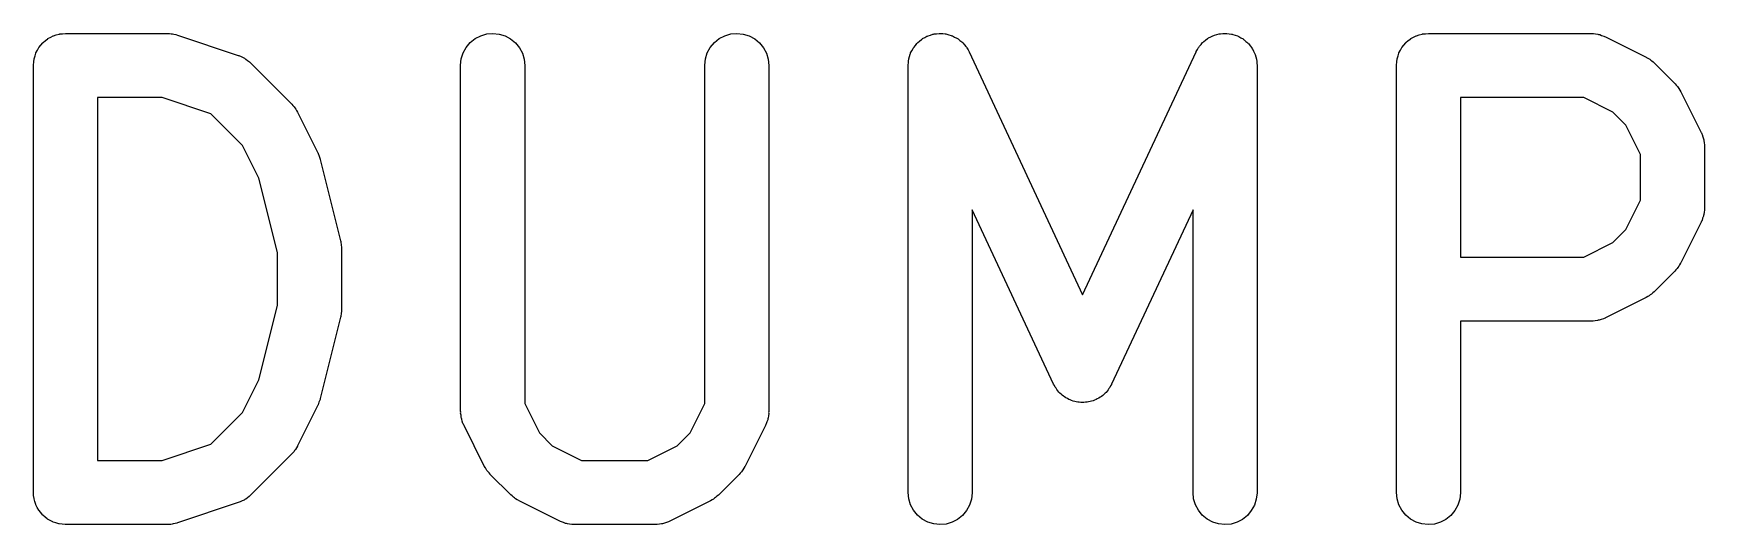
# Model space of a CAD drawing. Extents: x 55 to 222, y -110 to -60.
# Drawn here: x 212.64 to 220.46, y -78.94 to -76.64 of the extents above; entities that cross this region are included whole.
import ezdxf

# ---------------------------------------------------------------- set-up
doc = ezdxf.new("R2010")
doc.units = 0
doc.layers.add('BLACK', color=7, linetype='CONTINUOUS')

msp = doc.modelspace()

# ---------------------------------------------------------------- linework, layer by layer
at = {"layer": 'BLACK', "linetype": 'CONTINUOUS'}
for p, q in [((212.696, -76.6787), (212.707, -76.6698)), ((212.707, -76.6698), (212.708, -76.6696)), ((212.708, -76.6692), (212.721, -76.6627)), ((212.708, -76.6696), (212.708, -76.6692)), ((212.721, -76.6627), (212.733, -76.6561)), ((212.733, -76.6559), (212.734, -76.6557)), ((212.733, -76.6561), (212.733, -76.6559)), ((212.734, -76.6557), (212.747, -76.6517)), ((212.747, -76.6517), (212.761, -76.6476)), ((212.761, -76.6476), (212.762, -76.6476)), ((212.762, -76.6474), (212.776, -76.6461)), ((212.762, -76.6476), (212.762, -76.6474)), ((212.776, -76.6461), (212.79, -76.6448)), ((212.79, -76.6448), (213.266, -76.6448)), ((213.266, -76.6448), (213.268, -76.6448)), ((213.268, -76.6448), (213.277, -76.6457)), ((213.277, -76.6457), (213.285, -76.646)), ((213.285, -76.646), (213.291, -76.6473)), ((213.291, -76.6473), (213.297, -76.648)), ((213.297, -76.648), (213.306, -76.6506)), ((213.306, -76.6506), (213.314, -76.6525)), ((213.314, -76.6525), (213.599, -76.7477)), ((214.685, -76.6876), (214.708, -76.6692)), ((214.708, -76.6692), (214.734, -76.6557)), ((214.734, -76.6557), (214.762, -76.6474)), ((214.762, -76.6474), (214.791, -76.6448)), ((214.791, -76.6448), (214.82, -76.6478)), ((214.82, -76.6478), (214.848, -76.6565)), ((214.848, -76.6565), (214.874, -76.6704)), ((214.874, -76.6704), (214.897, -76.6891)), ((215.828, -76.6876), (215.851, -76.6692)), ((215.851, -76.6692), (215.877, -76.6557)), ((215.877, -76.6557), (215.905, -76.6474)), ((215.905, -76.6474), (215.934, -76.6448)), ((215.934, -76.6448), (215.963, -76.6478)), ((215.963, -76.6478), (215.991, -76.6565)), ((215.991, -76.6565), (216.017, -76.6704)), ((216.017, -76.6704), (216.039, -76.6891)), ((216.789, -76.6806), (216.798, -76.6731)), ((216.798, -76.6731), (216.801, -76.6714)), ((216.801, -76.6714), (216.803, -76.6692)), ((216.803, -76.6692), (216.813, -76.664)), ((216.813, -76.664), (216.823, -76.6584)), ((216.823, -76.6584), (216.826, -76.6573)), ((216.826, -76.6573), (216.829, -76.6557)), ((216.829, -76.6557), (216.84, -76.6525)), ((216.84, -76.6525), (216.851, -76.6489)), ((216.851, -76.6489), (216.854, -76.6484)), ((216.854, -76.6484), (216.857, -76.6474)), ((216.857, -76.6474), (216.868, -76.6464)), ((216.868, -76.6464), (216.88, -76.6449)), ((216.88, -76.6449), (216.883, -76.6451)), ((216.883, -76.6451), (216.886, -76.6448)), ((216.886, -76.6448), (216.898, -76.6459)), ((216.898, -76.6459), (216.909, -76.6466)), ((216.909, -76.6466), (216.912, -76.6475)), ((216.912, -76.6475), (216.916, -76.6478)), ((216.916, -76.6478), (216.926, -76.6511)), ((216.926, -76.6511), (216.937, -76.654)), ((216.937, -76.654), (216.94, -76.6555)), ((216.94, -76.6555), (216.943, -76.6565)), ((216.943, -76.6565), (216.953, -76.6618)), ((216.953, -76.6618), (216.963, -76.6667)), ((216.963, -76.6667), (216.966, -76.6688)), ((216.966, -76.6688), (216.969, -76.6704)), ((216.969, -76.6704), (216.978, -76.6776)), ((218.128, -76.6763), (218.137, -76.6692)), ((218.137, -76.6692), (218.14, -76.6677)), ((218.14, -76.6677), (218.142, -76.6656)), ((218.142, -76.6656), (218.153, -76.6609)), ((218.153, -76.6609), (218.162, -76.6557)), ((218.162, -76.6557), (218.166, -76.6547)), ((218.166, -76.6547), (218.169, -76.6533)), ((218.169, -76.6533), (218.18, -76.6506)), ((218.18, -76.6506), (218.191, -76.6474)), ((218.191, -76.6474), (218.194, -76.6471)), ((218.194, -76.6471), (218.197, -76.6463)), ((218.197, -76.6463), (218.209, -76.6458)), ((218.209, -76.6458), (218.22, -76.6448)), ((218.22, -76.6448), (218.223, -76.6451)), ((218.223, -76.6451), (218.227, -76.645)), ((218.227, -76.645), (218.238, -76.6467)), ((218.238, -76.6467), (218.249, -76.6478)), ((218.249, -76.6478), (218.252, -76.6488)), ((218.252, -76.6488), (218.256, -76.6494)), ((218.256, -76.6494), (218.266, -76.6532)), ((218.266, -76.6532), (218.277, -76.6565)), ((218.277, -76.6565), (218.28, -76.6581)), ((218.28, -76.6581), (218.283, -76.6593)), ((218.283, -76.6593), (218.293, -76.6651)), ((218.293, -76.6651), (218.303, -76.6704)), ((218.303, -76.6704), (218.305, -76.6726)), ((218.305, -76.6726), (218.308, -76.6744)), ((218.308, -76.6744), (218.316, -76.6819)), ((219.077, -76.6787), (219.088, -76.6698)), ((219.088, -76.6698), (219.089, -76.6696)), ((219.089, -76.6692), (219.101, -76.6627)), ((219.089, -76.6696), (219.089, -76.6692)), ((219.101, -76.6627), (219.114, -76.6561)), ((219.114, -76.6559), (219.115, -76.6557)), ((219.114, -76.6561), (219.114, -76.6559)), ((219.115, -76.6557), (219.128, -76.6517)), ((219.128, -76.6517), (219.142, -76.6476)), ((219.142, -76.6476), (219.143, -76.6474)), ((219.142, -76.6476), (219.142, -76.6476)), ((219.143, -76.6474), (219.157, -76.6461)), ((219.157, -76.6461), (219.171, -76.6448)), ((219.171, -76.6448), (219.933, -76.6448)), ((219.933, -76.6448), (219.935, -76.6448)), ((219.935, -76.6448), (219.939, -76.6453)), ((219.939, -76.6453), (219.944, -76.6452)), ((219.944, -76.6452), (219.954, -76.6469)), ((219.954, -76.6469), (219.964, -76.648)), ((219.964, -76.648), (219.968, -76.6494)), ((219.968, -76.6494), (219.973, -76.6501)), ((219.973, -76.6501), (219.982, -76.6538)), ((219.982, -76.6538), (219.992, -76.6569)), ((219.992, -76.6569), (219.996, -76.659)), ((219.996, -76.659), (220, -76.6606)), ((220, -76.6606), (220.191, -76.7558)), ((212.643, -76.7636), (212.648, -76.7501)), ((212.648, -76.7501), (212.652, -76.7366)), ((212.652, -76.7357), (212.659, -76.7233)), ((212.652, -76.7362), (212.652, -76.7357)), ((212.652, -76.7366), (212.652, -76.7362)), ((212.659, -76.7233), (212.666, -76.7109)), ((212.666, -76.71), (212.675, -76.6992)), ((212.666, -76.7105), (212.666, -76.71)), ((212.666, -76.7109), (212.666, -76.7105)), ((212.675, -76.6992), (212.684, -76.6883)), ((212.684, -76.6883), (212.685, -76.688)), ((212.685, -76.6876), (212.696, -76.6787)), ((212.685, -76.688), (212.685, -76.6876)), ((213.599, -76.7477), (213.601, -76.7484)), ((213.601, -76.7484), (213.605, -76.7502)), ((213.605, -76.7502), (213.61, -76.7515)), ((213.61, -76.7515), (213.619, -76.7564)), ((214.643, -76.7636), (214.652, -76.7357)), ((214.652, -76.7357), (214.666, -76.71)), ((214.666, -76.71), (214.685, -76.6876)), ((214.897, -76.6891), (214.915, -76.7118)), ((214.915, -76.7118), (214.929, -76.7376)), ((214.929, -76.7376), (214.937, -76.7656)), ((215.786, -76.7636), (215.795, -76.7357)), ((215.795, -76.7357), (215.809, -76.71)), ((215.809, -76.71), (215.828, -76.6876)), ((216.039, -76.6891), (216.058, -76.7118)), ((216.058, -76.7118), (216.072, -76.7376)), ((216.072, -76.7376), (216.08, -76.7656)), ((216.739, -76.7636), (216.742, -76.7529)), ((216.742, -76.7529), (216.745, -76.742)), ((216.745, -76.742), (216.746, -76.7389)), ((216.746, -76.7389), (216.747, -76.7357)), ((216.747, -76.7357), (216.753, -76.7258)), ((216.753, -76.7258), (216.758, -76.7158)), ((216.758, -76.7158), (216.76, -76.713)), ((216.76, -76.713), (216.762, -76.71)), ((216.762, -76.71), (216.769, -76.7014)), ((216.769, -76.7014), (216.776, -76.6925)), ((216.776, -76.6925), (216.778, -76.6902)), ((216.778, -76.6902), (216.78, -76.6876)), ((216.78, -76.6876), (216.789, -76.6806)), ((216.978, -76.6776), (216.987, -76.6843)), ((216.987, -76.6843), (216.989, -76.6869)), ((216.989, -76.6869), (216.992, -76.6891)), ((216.992, -76.6891), (216.999, -76.6978)), ((216.999, -76.6978), (217.006, -76.7061)), ((217.006, -76.7061), (217.008, -76.7091)), ((217.008, -76.7091), (217.01, -76.7118)), ((217.01, -76.7118), (217.016, -76.7217)), ((217.016, -76.7217), (217.021, -76.7313)), ((217.021, -76.7313), (217.552, -77.8686)), ((217.552, -77.8686), (218.083, -76.7313)), ((218.083, -76.7313), (218.084, -76.7294)), ((218.084, -76.7294), (218.09, -76.7199)), ((218.09, -76.7199), (218.095, -76.71)), ((218.095, -76.71), (218.097, -76.7074)), ((218.097, -76.7074), (218.099, -76.7045)), ((218.099, -76.7045), (218.107, -76.6962)), ((218.107, -76.6962), (218.114, -76.6876)), ((218.114, -76.6876), (218.116, -76.6854)), ((218.116, -76.6854), (218.119, -76.6829)), ((218.119, -76.6829), (218.128, -76.6763)), ((218.316, -76.6819), (218.325, -76.6891)), ((218.325, -76.6891), (218.327, -76.6917)), ((218.327, -76.6917), (218.33, -76.694)), ((218.33, -76.694), (218.337, -76.703)), ((218.337, -76.703), (218.344, -76.7118)), ((218.344, -76.7118), (218.345, -76.7148)), ((218.345, -76.7148), (218.347, -76.7175)), ((218.347, -76.7175), (218.352, -76.7277)), ((218.352, -76.7277), (218.357, -76.7376)), ((218.357, -76.7376), (218.358, -76.7409)), ((218.358, -76.7409), (218.36, -76.744)), ((218.36, -76.744), (218.363, -76.7549)), ((219.024, -76.7636), (219.029, -76.7501)), ((219.029, -76.7501), (219.033, -76.7366)), ((219.033, -76.7357), (219.04, -76.7233)), ((219.033, -76.7362), (219.033, -76.7357)), ((219.033, -76.7366), (219.033, -76.7362)), ((219.04, -76.7233), (219.047, -76.7109)), ((219.047, -76.71), (219.056, -76.6992)), ((219.047, -76.7105), (219.047, -76.71)), ((219.047, -76.7109), (219.047, -76.7105)), ((219.056, -76.6992), (219.065, -76.6883)), ((219.065, -76.6883), (219.066, -76.688)), ((219.066, -76.6876), (219.077, -76.6787)), ((219.066, -76.688), (219.066, -76.6876)), ((212.64, -76.7927), (212.642, -76.7786)), ((212.64, -76.7937), (212.64, -76.7927)), ((212.64, -76.7938), (212.64, -76.7937)), ((212.64, -76.7937), (212.64, -76.7937)), ((212.64, -76.7948), (212.64, -76.7938)), ((212.64, -78.7948), (212.64, -76.7948)), ((212.642, -76.7786), (212.643, -76.7646)), ((212.643, -76.7641), (212.643, -76.7636)), ((212.643, -76.7646), (212.643, -76.7641)), ((213.619, -76.7564), (213.628, -76.7607)), ((213.628, -76.7607), (213.632, -76.7633)), ((213.632, -76.7633), (213.635, -76.7654)), ((213.635, -76.7654), (213.643, -76.7719)), ((213.643, -76.7719), (213.652, -76.7779)), ((213.652, -76.7779), (213.655, -76.7811)), ((213.655, -76.7811), (213.658, -76.7839)), ((213.658, -76.7839), (213.849, -76.9744)), ((214.64, -76.7927), (214.643, -76.7636)), ((214.64, -76.7948), (214.64, -76.7927)), ((214.64, -78.4138), (214.64, -76.7948)), ((214.937, -76.7656), (214.94, -76.7948)), ((214.94, -76.7948), (214.94, -78.3784)), ((215.783, -76.7927), (215.786, -76.7636)), ((215.783, -76.7948), (215.783, -76.7927)), ((215.783, -78.3784), (215.783, -76.7948)), ((216.08, -76.7656), (216.083, -76.7948)), ((216.083, -76.7948), (216.083, -78.4138)), ((216.735, -76.7927), (216.737, -76.7815)), ((216.735, -76.7948), (216.735, -76.7927)), ((216.735, -78.7948), (216.735, -76.7948)), ((216.737, -76.7703), (216.738, -76.767)), ((216.737, -76.7815), (216.737, -76.7703)), ((216.738, -76.767), (216.739, -76.7636)), ((218.363, -76.7549), (218.366, -76.7656)), ((218.366, -76.7656), (218.366, -76.769)), ((218.366, -76.769), (218.367, -76.7724)), ((218.367, -76.7724), (218.368, -76.7836)), ((218.368, -76.7836), (218.369, -76.7948)), ((218.369, -76.7948), (218.369, -78.7948)), ((219.021, -76.7927), (219.023, -76.7786)), ((219.021, -76.7937), (219.021, -76.7927)), ((219.021, -76.7938), (219.021, -76.7937)), ((219.021, -76.7937), (219.021, -76.7937)), ((219.021, -76.7948), (219.021, -76.7938)), ((219.021, -78.7948), (219.021, -76.7948)), ((219.023, -76.7786), (219.024, -76.7646)), ((219.024, -76.7641), (219.024, -76.7636)), ((219.024, -76.7646), (219.024, -76.7641)), ((220.191, -76.7558), (220.192, -76.7568)), ((220.192, -76.7568), (220.199, -76.7614)), ((220.199, -76.7614), (220.207, -76.7654)), ((220.207, -76.7654), (220.212, -76.7693)), ((220.212, -76.7693), (220.217, -76.7727)), ((220.217, -76.7727), (220.223, -76.7786)), ((220.223, -76.7786), (220.23, -76.7839)), ((220.23, -76.7839), (220.325, -76.8792)), ((220.325, -76.8792), (220.326, -76.8807)), ((220.326, -76.8807), (220.331, -76.8872)), ((220.331, -76.8872), (220.337, -76.8934)), ((220.337, -76.8934), (220.341, -76.8987)), ((220.341, -76.8987), (220.344, -76.9035)), ((220.344, -76.9035), (220.348, -76.911)), ((212.94, -76.9448), (212.94, -78.6448)), ((213.242, -76.9448), (212.94, -76.9448)), ((213.471, -77.0211), (213.242, -76.9448)), ((213.849, -76.9744), (213.85, -76.9759)), ((213.85, -76.9759), (213.855, -76.9825)), ((213.855, -76.9825), (213.861, -76.9886)), ((219.321, -76.9448), (219.321, -77.6924)), ((219.898, -76.9448), (219.321, -76.9448)), ((220.035, -77.0133), (219.898, -76.9448)), ((220.348, -76.911), (220.353, -76.9182)), ((220.353, -76.9182), (220.448, -77.1086)), ((213.619, -77.1693), (213.471, -77.0211)), ((213.861, -76.9886), (213.864, -76.9939)), ((213.864, -76.9939), (213.868, -76.9988)), ((213.868, -76.9988), (213.872, -77.0063)), ((213.872, -77.0063), (213.877, -77.0134)), ((213.877, -77.0134), (213.972, -77.2039)), ((220.095, -77.0741), (220.035, -77.0133)), ((220.164, -77.2111), (220.095, -77.0741)), ((220.448, -77.1086), (220.449, -77.1105)), ((220.449, -77.1105), (220.451, -77.1147)), ((220.451, -77.1147), (220.453, -77.1186)), ((220.453, -77.1186), (220.456, -77.1284)), ((220.456, -77.1284), (220.459, -77.138)), ((220.459, -77.138), (220.46, -77.1424)), ((220.46, -77.1424), (220.461, -77.1466)), ((213.696, -77.3233), (213.619, -77.1693)), ((213.972, -77.2039), (213.973, -77.2057)), ((213.973, -77.2057), (213.973, -77.2064)), ((213.973, -77.2064), (213.973, -77.207)), ((213.973, -77.207), (213.978, -77.2201)), ((213.978, -77.2201), (213.983, -77.2332)), ((220.164, -77.426), (220.164, -77.2111)), ((220.461, -77.1466), (220.462, -77.1568)), ((220.462, -77.1568), (220.464, -77.1669)), ((220.464, -77.1669), (220.463, -77.1713)), ((220.463, -77.1713), (220.464, -77.1757)), ((220.464, -77.1757), (220.464, -77.4614)), ((213.983, -77.2332), (213.983, -77.2339)), ((213.983, -77.2339), (213.983, -77.2346)), ((213.983, -77.2346), (214.078, -77.6155)), ((213.783, -77.6704), (213.696, -77.3233)), ((220.095, -77.563), (220.164, -77.426)), ((217.416, -78.2868), (217.035, -77.4709)), ((217.035, -77.4709), (217.035, -78.7948)), ((218.069, -77.4709), (217.688, -78.2868)), ((218.069, -78.7948), (218.069, -77.4709)), ((220.448, -77.5285), (220.353, -77.719)), ((220.45, -77.5244), (220.448, -77.5285)), ((220.452, -77.5205), (220.45, -77.5244)), ((220.455, -77.5107), (220.452, -77.5205)), ((220.459, -77.5012), (220.455, -77.5107)), ((220.461, -77.4926), (220.459, -77.4968)), ((220.459, -77.4968), (220.459, -77.5012)), ((220.462, -77.4824), (220.461, -77.4926)), ((220.464, -77.4723), (220.462, -77.4824)), ((220.464, -77.4635), (220.463, -77.4679)), ((220.463, -77.4679), (220.464, -77.4723)), ((220.464, -77.4614), (220.464, -77.4635)), ((220.035, -77.6239), (220.095, -77.563)), ((213.783, -77.9192), (213.783, -77.6704)), ((214.078, -77.6155), (214.079, -77.6176)), ((214.079, -77.6176), (214.079, -77.6202)), ((214.079, -77.6202), (214.08, -77.6228)), ((214.08, -77.6228), (214.081, -77.6347)), ((214.081, -77.6347), (214.083, -77.6466)), ((214.083, -77.6466), (214.083, -77.6492)), ((214.083, -77.6492), (214.083, -77.6519)), ((214.083, -77.6519), (214.083, -77.9376)), ((219.898, -77.6924), (220.035, -77.6239)), ((219.321, -77.6924), (219.898, -77.6924)), ((220.325, -77.758), (220.23, -77.8532)), ((220.33, -77.7515), (220.325, -77.758)), ((220.336, -77.7454), (220.33, -77.7515)), ((220.339, -77.7402), (220.336, -77.7454)), ((220.343, -77.7353), (220.339, -77.7402)), ((220.347, -77.7279), (220.343, -77.7353)), ((220.352, -77.7209), (220.347, -77.7279)), ((220.353, -77.719), (220.352, -77.7209)), ((213.696, -78.2662), (213.783, -77.9192)), ((220.191, -77.8813), (220, -77.9765)), ((220.198, -77.8768), (220.191, -77.8813)), ((220.205, -77.8729), (220.198, -77.8768)), ((220.21, -77.869), (220.205, -77.8729)), ((220.215, -77.8657), (220.21, -77.869)), ((220.221, -77.8599), (220.215, -77.8657)), ((220.228, -77.8547), (220.221, -77.8599)), ((220.23, -77.8532), (220.228, -77.8547)), ((214.078, -77.974), (213.983, -78.355)), ((214.079, -77.9714), (214.078, -77.974)), ((214.08, -77.9688), (214.079, -77.9714)), ((214.081, -77.9569), (214.08, -77.9688)), ((214.083, -77.945), (214.081, -77.9569)), ((214.083, -77.9376), (214.083, -77.9397)), ((214.083, -77.9397), (214.083, -77.9424)), ((214.083, -77.9424), (214.083, -77.945)), ((219.933, -77.9924), (219.321, -77.9924)), ((219.321, -77.9924), (219.321, -78.7948)), ((219.937, -77.9919), (219.933, -77.9924)), ((219.942, -77.9921), (219.937, -77.9919)), ((219.952, -77.9905), (219.942, -77.9921)), ((219.962, -77.9895), (219.952, -77.9905)), ((219.966, -77.9882), (219.962, -77.9895)), ((219.971, -77.9876), (219.966, -77.9882)), ((219.98, -77.984), (219.971, -77.9876)), ((219.99, -77.9811), (219.98, -77.984)), ((219.994, -77.979), (219.99, -77.9811)), ((219.998, -77.9775), (219.994, -77.979)), ((220, -77.9765), (219.998, -77.9775)), ((213.619, -78.4202), (213.696, -78.2662)), ((217.42, -78.2935), (217.416, -78.2868)), ((217.423, -78.3006), (217.42, -78.2935)), ((217.428, -78.3061), (217.423, -78.3006)), ((217.431, -78.312), (217.428, -78.3061)), ((217.436, -78.3178), (217.431, -78.312)), ((217.441, -78.3241), (217.436, -78.3178)), ((217.672, -78.3136), (217.667, -78.3194)), ((217.675, -78.3078), (217.672, -78.3136)), ((217.68, -78.3023), (217.675, -78.3078)), ((217.683, -78.2953), (217.68, -78.3023)), ((217.687, -78.2887), (217.683, -78.2953)), ((217.688, -78.2868), (217.687, -78.2887)), ((213.972, -78.3857), (213.877, -78.5761)), ((213.973, -78.3844), (213.972, -78.385)), ((213.972, -78.385), (213.972, -78.3857)), ((213.977, -78.3713), (213.973, -78.3844)), ((213.982, -78.3583), (213.977, -78.3713)), ((213.983, -78.357), (213.982, -78.3576)), ((213.982, -78.3576), (213.982, -78.3583)), ((213.983, -78.355), (213.983, -78.357)), ((214.94, -78.3784), (215.009, -78.5154)), ((215.714, -78.5154), (215.783, -78.3784)), ((217.446, -78.3287), (217.441, -78.3241)), ((217.451, -78.3338), (217.446, -78.3287)), ((217.457, -78.3385), (217.451, -78.3338)), ((217.463, -78.3437), (217.457, -78.3385)), ((217.468, -78.3473), (217.463, -78.3437)), ((217.474, -78.3514), (217.468, -78.3473)), ((217.481, -78.3548), (217.474, -78.3514)), ((217.488, -78.3588), (217.481, -78.3548)), ((217.494, -78.3611), (217.488, -78.3588)), ((217.5, -78.3641), (217.494, -78.3611)), ((217.508, -78.3661), (217.5, -78.3641)), ((217.515, -78.3687), (217.508, -78.3661)), ((217.522, -78.3698), (217.515, -78.3687)), ((217.529, -78.3715), (217.522, -78.3698)), ((217.536, -78.372), (217.529, -78.3715)), ((217.544, -78.3731), (217.536, -78.372)), ((217.551, -78.3728), (217.544, -78.3731)), ((217.558, -78.3732), (217.551, -78.3728)), ((217.566, -78.3722), (217.558, -78.3732)), ((217.573, -78.3718), (217.566, -78.3722)), ((217.58, -78.3702), (217.573, -78.3718)), ((217.587, -78.3692), (217.58, -78.3702)), ((217.594, -78.3667), (217.587, -78.3692)), ((217.602, -78.3648), (217.594, -78.3667)), ((217.608, -78.3619), (217.602, -78.3648)), ((217.615, -78.3597), (217.608, -78.3619)), ((217.621, -78.3558), (217.615, -78.3597)), ((217.628, -78.3525), (217.621, -78.3558)), ((217.634, -78.3484), (217.628, -78.3525)), ((217.64, -78.345), (217.634, -78.3484)), ((217.646, -78.3398), (217.64, -78.345)), ((217.652, -78.3352), (217.646, -78.3398)), ((217.657, -78.3301), (217.652, -78.3352)), ((217.662, -78.3256), (217.657, -78.3301)), ((217.667, -78.3194), (217.662, -78.3256)), ((213.471, -78.5684), (213.619, -78.4202)), ((214.641, -78.4182), (214.64, -78.4138)), ((214.64, -78.4226), (214.641, -78.4182)), ((214.642, -78.4327), (214.64, -78.4226)), ((214.643, -78.4429), (214.642, -78.4327)), ((214.644, -78.4472), (214.643, -78.4429)), ((214.645, -78.4515), (214.644, -78.4472)), ((214.648, -78.4611), (214.645, -78.4515)), ((214.651, -78.471), (214.648, -78.4611)), ((214.654, -78.4749), (214.651, -78.471)), ((216.071, -78.4729), (216.069, -78.4768)), ((216.074, -78.4631), (216.071, -78.4729)), ((216.078, -78.4536), (216.074, -78.4631)), ((216.08, -78.445), (216.078, -78.4492)), ((216.078, -78.4492), (216.078, -78.4536)), ((216.081, -78.4348), (216.08, -78.445)), ((216.083, -78.4247), (216.081, -78.4348)), ((216.083, -78.4159), (216.082, -78.4203)), ((216.082, -78.4203), (216.083, -78.4247)), ((216.083, -78.4138), (216.083, -78.4159)), ((214.655, -78.479), (214.654, -78.4749)), ((214.656, -78.4809), (214.655, -78.479)), ((214.751, -78.6714), (214.656, -78.4809)), ((215.009, -78.5154), (215.069, -78.5762)), ((215.654, -78.5762), (215.714, -78.5154)), ((216.067, -78.4809), (215.972, -78.6714)), ((216.069, -78.4768), (216.067, -78.4809)), ((213.242, -78.6448), (213.471, -78.5684)), ((213.849, -78.6151), (213.658, -78.8056)), ((213.854, -78.6086), (213.849, -78.6151)), ((213.86, -78.6026), (213.854, -78.6086)), ((213.863, -78.5973), (213.86, -78.6026)), ((213.867, -78.5925), (213.863, -78.5973)), ((213.871, -78.5851), (213.867, -78.5925)), ((213.876, -78.578), (213.871, -78.5851)), ((213.877, -78.5761), (213.876, -78.578)), ((215.069, -78.5762), (215.206, -78.6448)), ((215.517, -78.6448), (215.654, -78.5762)), ((212.94, -78.6448), (213.242, -78.6448)), ((214.756, -78.6785), (214.751, -78.6714)), ((214.76, -78.686), (214.756, -78.6785)), ((214.763, -78.6909), (214.76, -78.686)), ((214.767, -78.6961), (214.763, -78.6909)), ((214.773, -78.7023), (214.767, -78.6961)), ((214.778, -78.7089), (214.773, -78.7023)), ((214.779, -78.7104), (214.778, -78.7089)), ((215.206, -78.6448), (215.517, -78.6448)), ((215.949, -78.7038), (215.944, -78.7104)), ((215.955, -78.6978), (215.949, -78.7038)), ((215.958, -78.6926), (215.955, -78.6978)), ((215.962, -78.6877), (215.958, -78.6926)), ((215.966, -78.6803), (215.962, -78.6877)), ((215.971, -78.6732), (215.966, -78.6803)), ((215.972, -78.6714), (215.971, -78.6732)), ((214.875, -78.8056), (214.779, -78.7104)), ((215.944, -78.7104), (215.849, -78.8056)), ((212.641, -78.8088), (212.64, -78.7948)), ((212.643, -78.8229), (212.641, -78.8088)), ((212.643, -78.8234), (212.643, -78.8229)), ((212.643, -78.8239), (212.643, -78.8234)), ((212.647, -78.8374), (212.643, -78.8239)), ((212.651, -78.851), (212.647, -78.8374)), ((212.651, -78.8514), (212.651, -78.851)), ((212.651, -78.8519), (212.651, -78.8514)), ((212.658, -78.8644), (212.651, -78.8519)), ((212.665, -78.8769), (212.658, -78.8644)), ((213.599, -78.8418), (213.314, -78.9371)), ((213.603, -78.84), (213.599, -78.8418)), ((213.608, -78.8388), (213.603, -78.84)), ((213.617, -78.8341), (213.608, -78.8388)), ((213.626, -78.8299), (213.617, -78.8341)), ((213.63, -78.8274), (213.626, -78.8299)), ((213.634, -78.8253), (213.63, -78.8274)), ((213.642, -78.8189), (213.634, -78.8253)), ((213.65, -78.813), (213.642, -78.8189)), ((213.653, -78.8098), (213.65, -78.813)), ((213.657, -78.8071), (213.653, -78.8098)), ((213.658, -78.8056), (213.657, -78.8071)), ((214.881, -78.8109), (214.875, -78.8056)), ((214.887, -78.8168), (214.881, -78.8109)), ((214.892, -78.8202), (214.887, -78.8168)), ((214.897, -78.8242), (214.892, -78.8202)), ((214.905, -78.8282), (214.897, -78.8242)), ((214.912, -78.8327), (214.905, -78.8282)), ((214.914, -78.8337), (214.912, -78.8327)), ((215.104, -78.9289), (214.914, -78.8337)), ((215.81, -78.8337), (215.619, -78.9289)), ((215.817, -78.8292), (215.81, -78.8337)), ((215.824, -78.8253), (215.817, -78.8292)), ((215.829, -78.8214), (215.824, -78.8253)), ((215.834, -78.8181), (215.829, -78.8214)), ((215.84, -78.8123), (215.834, -78.8181)), ((215.847, -78.8071), (215.84, -78.8123)), ((215.849, -78.8056), (215.847, -78.8071)), ((216.738, -78.8239), (216.735, -78.7948)), ((216.747, -78.8519), (216.738, -78.8239)), ((216.76, -78.8778), (216.747, -78.8519)), ((217.023, -78.8539), (217.009, -78.8795)), ((217.032, -78.8259), (217.023, -78.8539)), ((217.035, -78.7969), (217.032, -78.8259)), ((217.035, -78.7948), (217.035, -78.7969)), ((218.072, -78.8239), (218.069, -78.7948)), ((218.08, -78.8519), (218.072, -78.8239)), ((218.094, -78.8778), (218.08, -78.8519)), ((218.357, -78.8539), (218.342, -78.8795)), ((218.365, -78.8259), (218.357, -78.8539)), ((218.369, -78.7969), (218.365, -78.8259)), ((218.369, -78.7948), (218.369, -78.7969)), ((219.024, -78.8239), (219.021, -78.7948)), ((219.032, -78.8519), (219.024, -78.8239)), ((219.046, -78.8778), (219.032, -78.8519)), ((219.309, -78.8539), (219.295, -78.8795)), ((219.318, -78.8259), (219.309, -78.8539)), ((219.321, -78.7969), (219.318, -78.8259)), ((219.321, -78.7948), (219.321, -78.7969)), ((212.665, -78.8773), (212.665, -78.8769)), ((212.665, -78.8778), (212.665, -78.8773)), ((212.674, -78.8887), (212.665, -78.8778)), ((212.683, -78.8997), (212.674, -78.8887)), ((212.683, -78.9), (212.683, -78.8997)), ((212.684, -78.9005), (212.683, -78.9)), ((212.695, -78.9095), (212.684, -78.9005)), ((212.705, -78.9185), (212.695, -78.9095)), ((212.706, -78.9188), (212.705, -78.9185)), ((212.706, -78.9191), (212.706, -78.9188)), ((212.719, -78.9258), (212.706, -78.9191)), ((212.731, -78.9326), (212.719, -78.9258)), ((212.732, -78.9328), (212.731, -78.9326)), ((212.732, -78.933), (212.732, -78.9328)), ((212.745, -78.9372), (212.732, -78.933)), ((212.759, -78.9415), (212.745, -78.9372)), ((212.76, -78.9417), (212.759, -78.9415)), ((212.759, -78.9415), (212.759, -78.9415)), ((212.774, -78.9432), (212.76, -78.9417)), ((212.788, -78.9447), (212.774, -78.9432)), ((213.275, -78.9439), (213.266, -78.9448)), ((213.283, -78.9438), (213.275, -78.9439)), ((213.289, -78.9425), (213.283, -78.9438)), ((213.295, -78.9419), (213.289, -78.9425)), ((213.304, -78.9395), (213.295, -78.9419)), ((213.312, -78.9377), (213.304, -78.9395)), ((213.314, -78.9371), (213.312, -78.9377)), ((215.108, -78.9305), (215.104, -78.9289)), ((215.112, -78.9326), (215.108, -78.9305)), ((215.122, -78.9357), (215.112, -78.9326)), ((215.131, -78.9394), (215.122, -78.9357)), ((215.136, -78.9401), (215.131, -78.9394)), ((215.14, -78.9415), (215.136, -78.9401)), ((215.15, -78.9426), (215.14, -78.9415)), ((215.16, -78.9444), (215.15, -78.9426)), ((215.571, -78.9429), (215.561, -78.9445)), ((215.581, -78.9419), (215.571, -78.9429)), ((215.585, -78.9406), (215.581, -78.9419)), ((215.59, -78.9399), (215.585, -78.9406)), ((215.599, -78.9364), (215.59, -78.9399)), ((215.609, -78.9334), (215.599, -78.9364)), ((215.613, -78.9314), (215.609, -78.9334)), ((215.617, -78.9298), (215.613, -78.9314)), ((215.619, -78.9289), (215.617, -78.9298)), ((216.779, -78.9005), (216.76, -78.8778)), ((216.801, -78.9191), (216.779, -78.9005)), ((216.827, -78.933), (216.801, -78.9191)), ((216.855, -78.9417), (216.827, -78.933)), ((216.884, -78.9448), (216.855, -78.9417)), ((216.913, -78.9421), (216.884, -78.9448)), ((216.942, -78.9338), (216.913, -78.9421)), ((216.967, -78.9203), (216.942, -78.9338)), ((216.99, -78.9019), (216.967, -78.9203)), ((217.009, -78.8795), (216.99, -78.9019)), ((218.112, -78.9005), (218.094, -78.8778)), ((218.135, -78.9191), (218.112, -78.9005)), ((218.161, -78.933), (218.135, -78.9191)), ((218.189, -78.9417), (218.161, -78.933)), ((218.218, -78.9448), (218.189, -78.9417)), ((218.247, -78.9421), (218.218, -78.9448)), ((218.275, -78.9338), (218.247, -78.9421)), ((218.301, -78.9203), (218.275, -78.9338)), ((218.324, -78.9019), (218.301, -78.9203)), ((218.342, -78.8795), (218.324, -78.9019)), ((219.065, -78.9005), (219.046, -78.8778)), ((219.087, -78.9191), (219.065, -78.9005)), ((219.113, -78.933), (219.087, -78.9191)), ((219.141, -78.9417), (219.113, -78.933)), ((219.17, -78.9448), (219.141, -78.9417)), ((219.199, -78.9421), (219.17, -78.9448)), ((219.227, -78.9338), (219.199, -78.9421)), ((219.253, -78.9203), (219.227, -78.9338)), ((219.276, -78.9019), (219.253, -78.9203)), ((219.295, -78.8795), (219.276, -78.9019)), ((212.789, -78.9448), (212.788, -78.9447)), ((212.79, -78.9448), (212.789, -78.9448)), ((212.789, -78.9448), (212.789, -78.9448)), ((212.789, -78.9448), (212.789, -78.9448)), ((213.266, -78.9448), (212.79, -78.9448)), ((215.165, -78.9443), (215.16, -78.9444)), ((215.169, -78.9447), (215.165, -78.9443)), ((215.171, -78.9448), (215.169, -78.9447)), ((215.552, -78.9448), (215.171, -78.9448)), ((215.556, -78.9443), (215.552, -78.9448)), ((215.561, -78.9445), (215.556, -78.9443))]:
    msp.add_line(p, q, dxfattribs=at)

doc.saveas('drawing.dxf')
